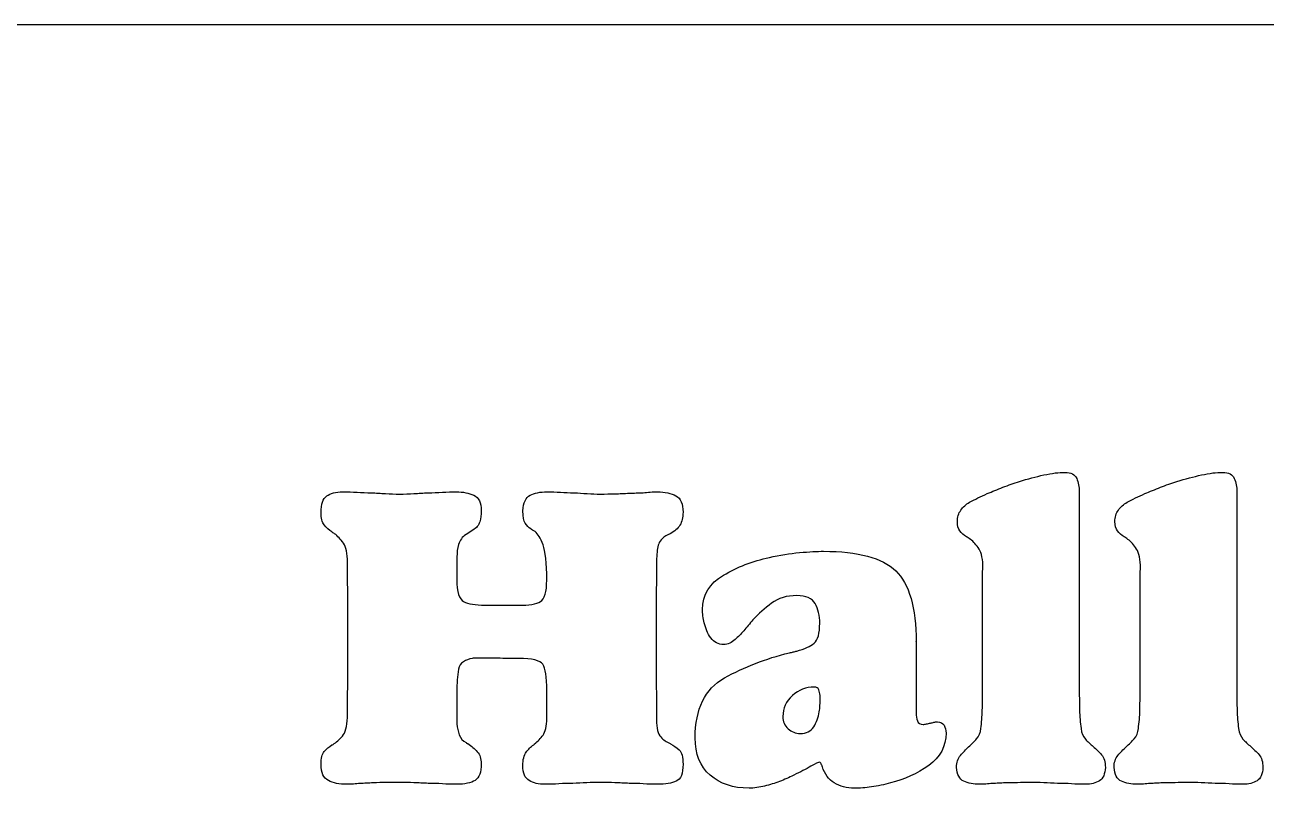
# Model space of a CAD drawing. Extents: x 1489 to 1914, y 371 to 1329.
# Drawn here: x 1540.2 to 1597.4, y 1067 to 1102.2 of the extents above; entities that cross this region are included whole.
import ezdxf

# ---------------------------------------------------------------- set-up
doc = ezdxf.new("R2010")
doc.units = 0
doc.layers.add('G0101', color=7, linetype='CONTINUOUS')

msp = doc.modelspace()

# ---------------------------------------------------------------- linework, layer by layer
at = {"layer": 'G0101', "color": 1}
msp.add_lwpolyline([(1650.636559, 1102.153572), (1517.495562, 1102.153572)], dxfattribs=at)
at = {"layer": 'G0101', "color": 4}
for points in [[(1588.81526, 1080.622073), (1588.81526, 1071.453073)], [(1596.07506, 1080.622073), (1596.07506, 1071.453073)], [(1560.875561, 1078.861973), (1560.555561, 1078.661973)], [(1555.115561, 1075.201973), (1555.095561, 1077.361973)], [(1560.135561, 1077.621973), (1560.135561, 1077.571973), (1560.135561, 1077.521973), (1560.135561, 1076.581973)], [(1569.335561, 1077.543973), (1569.335561, 1077.442973), (1569.335561, 1077.341973), (1569.315561, 1075.201973), (1569.315561, 1072.561973), (1569.335561, 1070.401973), (1569.335561, 1070.121973)], [(1584.35526, 1071.450073), (1584.35526, 1076.902073), (1584.37526, 1077.102073)], [(1591.61506, 1071.450073), (1591.61506, 1076.902073), (1591.63506, 1077.102073)], [(1561.435561, 1075.401973), (1562.975561, 1075.401973)], [(1555.095561, 1070.381973), (1555.115561, 1072.561973), (1555.115561, 1075.201973)], [(1581.29536, 1073.721873), (1581.29536, 1070.721873), (1581.29536, 1070.441873)], [(1581.29536, 1073.701873), (1581.29536, 1073.721873)], [(1562.015561, 1072.961973), (1561.535561, 1072.961973), (1561.055561, 1072.961973), (1560.945561, 1072.961973)], [(1562.975561, 1072.941973), (1562.495561, 1072.941973)], [(1560.135561, 1071.441973), (1560.135561, 1070.221973), (1560.135561, 1070.061973), (1560.135561, 1069.921973)], [(1564.275561, 1070.181973), (1564.275561, 1071.461973)], [(1584.35526, 1071.430073), (1584.35526, 1071.450073)], [(1591.61506, 1071.430073), (1591.61506, 1071.450073)], [(1576.875361, 1071.081873), (1576.875361, 1071.181873), (1576.875361, 1071.241873)], [(1576.875361, 1071.061873), (1576.875361, 1071.081873)], [(1554.435561, 1068.981973), (1554.475561, 1069.021973)], [(1569.955561, 1069.021973), (1569.975561, 1069.001973)], [(1557.495561, 1067.221973), (1556.885561, 1067.221973)]]:
    msp.add_lwpolyline(points, dxfattribs=at)
for points in [[(1585.29526, 1080.832073), (1585.54826, 1080.932073), (1585.80226, 1081.022073), (1586.05526, 1081.102073)], [(1586.05526, 1081.102073), (1586.44126, 1081.222073), (1586.81826, 1081.322073), (1587.18526, 1081.402073)], [(1587.18526, 1081.402073), (1587.55226, 1081.482073), (1587.87526, 1081.522073), (1588.15526, 1081.522073)], [(1588.15526, 1081.522073), (1588.43526, 1081.522073), (1588.61526, 1081.429073), (1588.69526, 1081.242073)], [(1588.69526, 1081.242073), (1588.77526, 1081.055073), (1588.81526, 1080.848073), (1588.81526, 1080.622073)], [(1592.55506, 1080.832073), (1592.80806, 1080.932073), (1593.06206, 1081.022073), (1593.31506, 1081.102073)], [(1593.31506, 1081.102073), (1593.70106, 1081.222073), (1594.07806, 1081.322073), (1594.44506, 1081.402073)], [(1594.44506, 1081.402073), (1594.81206, 1081.482073), (1595.13506, 1081.522073), (1595.41506, 1081.522073)], [(1595.41506, 1081.522073), (1595.69506, 1081.522073), (1595.87506, 1081.429073), (1595.95506, 1081.242073)], [(1595.95506, 1081.242073), (1596.03506, 1081.055073), (1596.07506, 1080.848073), (1596.07506, 1080.622073)], [(1554.135561, 1080.431973), (1554.308561, 1080.557973), (1554.555561, 1080.621973), (1554.875561, 1080.621973)], [(1554.875561, 1080.621973), (1555.101561, 1080.621973), (1555.322561, 1080.614973), (1555.535561, 1080.601973)], [(1555.535561, 1080.601973), (1555.748561, 1080.588973), (1555.968561, 1080.581973), (1556.195561, 1080.581973)], [(1556.195561, 1080.581973), (1556.408561, 1080.568973), (1556.625561, 1080.554973), (1556.845561, 1080.541973)], [(1556.845561, 1080.541973), (1557.065561, 1080.528973), (1557.282561, 1080.521973), (1557.495561, 1080.521973)], [(1557.495561, 1080.521973), (1557.721561, 1080.521973), (1557.942561, 1080.528973), (1558.155561, 1080.541973)], [(1558.155561, 1080.541973), (1558.368561, 1080.554973), (1558.588561, 1080.568973), (1558.815561, 1080.581973)], [(1558.815561, 1080.581973), (1559.028561, 1080.581973), (1559.245561, 1080.588973), (1559.465561, 1080.601973)], [(1559.465561, 1080.601973), (1559.685561, 1080.614973), (1559.902561, 1080.621973), (1560.115561, 1080.621973)], [(1560.115561, 1080.621973), (1560.422561, 1080.621973), (1560.688561, 1080.571973), (1560.915561, 1080.471973)], [(1563.505561, 1080.471973), (1563.698561, 1080.571973), (1563.962561, 1080.621973), (1564.295561, 1080.621973)], [(1564.295561, 1080.621973), (1564.495561, 1080.621973), (1564.698561, 1080.614973), (1564.905561, 1080.601973)], [(1564.905561, 1080.601973), (1565.112561, 1080.588973), (1565.322561, 1080.581973), (1565.535561, 1080.581973)], [(1565.535561, 1080.581973), (1565.735561, 1080.568973), (1565.938561, 1080.554973), (1566.145561, 1080.541973)], [(1566.145561, 1080.541973), (1566.351561, 1080.528973), (1566.555561, 1080.521973), (1566.755561, 1080.521973)], [(1566.755561, 1080.521973), (1566.982561, 1080.521973), (1567.201561, 1080.524973), (1567.415561, 1080.531973)], [(1567.415561, 1080.531973), (1567.628561, 1080.537973), (1567.848561, 1080.548973), (1568.075561, 1080.561973)], [(1568.075561, 1080.561973), (1568.181561, 1080.561973), (1568.288561, 1080.564973), (1568.395561, 1080.571973)], [(1568.395561, 1080.571973), (1568.502561, 1080.577973), (1568.608561, 1080.581973), (1568.715561, 1080.581973)], [(1568.715561, 1080.581973), (1568.822561, 1080.594973), (1568.931561, 1080.604973), (1569.045561, 1080.611973)], [(1569.045561, 1080.611973), (1569.158561, 1080.618973), (1569.268561, 1080.621973), (1569.375561, 1080.621973)], [(1569.375561, 1080.621973), (1569.721561, 1080.621973), (1570.005561, 1080.561973), (1570.225561, 1080.441973)], [(1584.14526, 1080.342073), (1584.28526, 1080.408073), (1584.42826, 1080.475073), (1584.57526, 1080.542073)], [(1584.57526, 1080.542073), (1584.80226, 1080.635073), (1585.04226, 1080.732073), (1585.29526, 1080.832073)], [(1591.40506, 1080.342073), (1591.54506, 1080.408073), (1591.68806, 1080.475073), (1591.83506, 1080.542073)], [(1591.83506, 1080.542073), (1592.06206, 1080.635073), (1592.30206, 1080.732073), (1592.55506, 1080.832073)], [(1553.875561, 1079.681973), (1553.875561, 1080.054973), (1553.962561, 1080.304973), (1554.135561, 1080.431973)], [(1560.915561, 1080.471973), (1561.141561, 1080.371973), (1561.255561, 1080.128973), (1561.255561, 1079.741973)], [(1563.175561, 1079.741973), (1563.201561, 1080.128973), (1563.312561, 1080.371973), (1563.505561, 1080.471973)], [(1570.225561, 1080.441973), (1570.445561, 1080.321973), (1570.555561, 1080.068973), (1570.555561, 1079.681973)], [(1583.35526, 1079.780073), (1583.46126, 1079.927073), (1583.59526, 1080.048073), (1583.75526, 1080.142073)], [(1583.75526, 1080.142073), (1583.87526, 1080.208073), (1584.00526, 1080.275073), (1584.14526, 1080.342073)], [(1590.61506, 1079.780073), (1590.72106, 1079.927073), (1590.85506, 1080.048073), (1591.01506, 1080.142073)], [(1591.01506, 1080.142073), (1591.13506, 1080.208073), (1591.26506, 1080.275073), (1591.40506, 1080.342073)], [(1554.025561, 1079.096973), (1553.925561, 1079.217973), (1553.875561, 1079.412973), (1553.875561, 1079.681973)], [(1561.255561, 1079.741973), (1561.255561, 1079.563973), (1561.232561, 1079.396973), (1561.185561, 1079.240973)], [(1563.285561, 1079.176973), (1563.212561, 1079.283973), (1563.175561, 1079.472973), (1563.175561, 1079.741973)], [(1570.555561, 1079.681973), (1570.555561, 1079.439973), (1570.508561, 1079.241973), (1570.415561, 1079.086973)], [(1583.19526, 1079.256073), (1583.19526, 1079.457073), (1583.24826, 1079.632073), (1583.35526, 1079.780073)], [(1590.45506, 1079.256073), (1590.45506, 1079.457073), (1590.50806, 1079.632073), (1590.61506, 1079.780073)], [(1554.375561, 1078.773973), (1554.241561, 1078.868973), (1554.125561, 1078.975973), (1554.025561, 1079.096973)], [(1554.425561, 1078.733973), (1554.405561, 1078.746973), (1554.388561, 1078.760973), (1554.375561, 1078.773973)], [(1561.185561, 1079.240973), (1561.138561, 1079.082973), (1561.035561, 1078.956973), (1560.875561, 1078.861973)], [(1563.535561, 1078.913973), (1563.442561, 1078.981973), (1563.358561, 1079.068973), (1563.285561, 1079.176973)], [(1563.625561, 1078.863973), (1563.592561, 1078.883973), (1563.562561, 1078.900973), (1563.535561, 1078.913973)], [(1563.735561, 1078.792973), (1563.695561, 1078.819973), (1563.658561, 1078.843973), (1563.625561, 1078.863973)], [(1564.105561, 1078.187973), (1563.991561, 1078.483973), (1563.868561, 1078.684973), (1563.735561, 1078.792973)], [(1570.415561, 1079.086973), (1570.322561, 1078.931973), (1570.168561, 1078.800973), (1569.955561, 1078.693973)], [(1583.31526, 1078.823073), (1583.23526, 1078.924073), (1583.19526, 1079.068073), (1583.19526, 1079.256073)], [(1583.61526, 1078.552073), (1583.49526, 1078.632073), (1583.39526, 1078.722073), (1583.31526, 1078.823073)], [(1590.57506, 1078.823073), (1590.49506, 1078.924073), (1590.45506, 1079.068073), (1590.45506, 1079.256073)], [(1590.87506, 1078.552073), (1590.75506, 1078.632073), (1590.65506, 1078.722073), (1590.57506, 1078.823073)], [(1554.495561, 1078.693973), (1554.468561, 1078.706973), (1554.445561, 1078.719973), (1554.425561, 1078.733973)], [(1554.905561, 1078.259973), (1554.778561, 1078.440973), (1554.641561, 1078.585973), (1554.495561, 1078.693973)], [(1555.095561, 1077.361973), (1555.095561, 1077.778973), (1555.032561, 1078.077973), (1554.905561, 1078.259973)], [(1560.215561, 1078.201973), (1560.161561, 1078.014973), (1560.135561, 1077.821973), (1560.135561, 1077.621973)], [(1560.555561, 1078.661973), (1560.382561, 1078.541973), (1560.268561, 1078.388973), (1560.215561, 1078.201973)], [(1569.435561, 1078.228973), (1569.382561, 1078.054973), (1569.348561, 1077.825973), (1569.335561, 1077.543973)], [(1569.955561, 1078.693973), (1569.661561, 1078.558973), (1569.488561, 1078.403973), (1569.435561, 1078.228973)], [(1583.69526, 1078.501073), (1583.66826, 1078.521073), (1583.64226, 1078.538073), (1583.61526, 1078.552073)], [(1583.79526, 1078.431073), (1583.75526, 1078.458073), (1583.72226, 1078.481073), (1583.69526, 1078.501073)], [(1584.19526, 1077.988073), (1584.07526, 1078.176073), (1583.94126, 1078.323073), (1583.79526, 1078.431073)], [(1590.95506, 1078.501073), (1590.92806, 1078.521073), (1590.90206, 1078.538073), (1590.87506, 1078.552073)], [(1591.05506, 1078.431073), (1591.01506, 1078.458073), (1590.98206, 1078.481073), (1590.95506, 1078.501073)], [(1591.45506, 1077.988073), (1591.33506, 1078.176073), (1591.20106, 1078.323073), (1591.05506, 1078.431073)], [(1564.275561, 1076.552973), (1564.275561, 1077.346973), (1564.218561, 1077.890973), (1564.105561, 1078.187973)], [(1574.535361, 1077.601873), (1575.015361, 1077.707873), (1575.478361, 1077.781873), (1575.925361, 1077.821873)], [(1575.925361, 1077.821873), (1576.372361, 1077.861873), (1576.742361, 1077.881873), (1577.035361, 1077.881873)], [(1577.035361, 1077.881873), (1578.622361, 1077.881873), (1579.728361, 1077.581873), (1580.35536, 1076.981873)], [(1584.37526, 1077.102073), (1584.37526, 1077.505073), (1584.31526, 1077.800073), (1584.19526, 1077.988073)], [(1591.63506, 1077.102073), (1591.63506, 1077.505073), (1591.57506, 1077.800073), (1591.45506, 1077.988073)], [(1572.415361, 1076.781873), (1573.055361, 1077.154873), (1573.762361, 1077.428873), (1574.535361, 1077.601873)], [(1560.135561, 1076.581973), (1560.135561, 1076.008973), (1560.238561, 1075.668973), (1560.445561, 1075.561973)], [(1563.985561, 1075.563973), (1564.178561, 1075.683973), (1564.275561, 1076.013973), (1564.275561, 1076.552973)], [(1571.455361, 1075.201873), (1571.455361, 1075.881873), (1571.775361, 1076.408873), (1572.415361, 1076.781873)], [(1580.35536, 1076.981873), (1580.98136, 1076.381873), (1581.29536, 1075.288873), (1581.29536, 1073.701873)], [(1560.445561, 1075.561973), (1560.652561, 1075.454973), (1560.982561, 1075.401973), (1561.435561, 1075.401973)], [(1562.975561, 1075.401973), (1563.455561, 1075.388973), (1563.792561, 1075.441973), (1563.985561, 1075.563973)], [(1574.635361, 1075.491873), (1574.315361, 1075.258873), (1574.028361, 1075.001873), (1573.775361, 1074.721873)], [(1575.795361, 1075.841873), (1575.341361, 1075.841873), (1574.955361, 1075.724873), (1574.635361, 1075.491873)], [(1576.645361, 1075.471873), (1576.505361, 1075.718873), (1576.222361, 1075.841873), (1575.795361, 1075.841873)], [(1576.855361, 1074.561873), (1576.855361, 1074.921873), (1576.785361, 1075.224873), (1576.645361, 1075.471873)], [(1571.475361, 1074.901873), (1571.461361, 1075.008873), (1571.455361, 1075.108873), (1571.455361, 1075.201873)], [(1571.535361, 1074.581873), (1571.508361, 1074.688873), (1571.488361, 1074.794873), (1571.475361, 1074.901873)], [(1571.835361, 1073.891873), (1571.688361, 1074.098873), (1571.588361, 1074.328873), (1571.535361, 1074.581873)], [(1573.355361, 1074.221873), (1573.222361, 1074.061873), (1573.088361, 1073.928873), (1572.955361, 1073.821873)], [(1573.775361, 1074.721873), (1573.628361, 1074.548873), (1573.488361, 1074.381873), (1573.355361, 1074.221873)], [(1576.595361, 1073.641873), (1576.768361, 1073.788873), (1576.855361, 1074.094873), (1576.855361, 1074.561873)], [(1572.435361, 1073.581873), (1572.182361, 1073.581873), (1571.981361, 1073.684873), (1571.835361, 1073.891873)], [(1572.705361, 1073.641873), (1572.618361, 1073.601873), (1572.528361, 1073.581873), (1572.435361, 1073.581873)], [(1572.955361, 1073.821873), (1572.875361, 1073.741873), (1572.792361, 1073.681873), (1572.705361, 1073.641873)], [(1575.795361, 1073.281873), (1576.155361, 1073.374873), (1576.421361, 1073.494873), (1576.595361, 1073.641873)], [(1572.465361, 1072.041873), (1573.365361, 1072.548873), (1574.361361, 1072.934873), (1575.455361, 1073.201873)], [(1575.455361, 1073.201873), (1575.521361, 1073.214873), (1575.582361, 1073.227873), (1575.635361, 1073.241873)], [(1575.635361, 1073.241873), (1575.688361, 1073.254873), (1575.742361, 1073.268873), (1575.795361, 1073.281873)], [(1560.435561, 1072.791973), (1560.315561, 1072.718973), (1560.241561, 1072.601973), (1560.215561, 1072.441973)], [(1560.835561, 1072.941973), (1560.688561, 1072.914973), (1560.555561, 1072.864973), (1560.435561, 1072.791973)], [(1560.945561, 1072.961973), (1560.911561, 1072.961973), (1560.875561, 1072.954973), (1560.835561, 1072.941973)], [(1562.495561, 1072.941973), (1562.335561, 1072.941973), (1562.175561, 1072.948973), (1562.015561, 1072.961973)], [(1564.095561, 1072.671973), (1563.975561, 1072.851973), (1563.601561, 1072.941973), (1562.975561, 1072.941973)], [(1564.275561, 1071.461973), (1564.275561, 1072.088973), (1564.215561, 1072.491973), (1564.095561, 1072.671973)], [(1560.155561, 1071.951973), (1560.141561, 1071.784973), (1560.135561, 1071.614973), (1560.135561, 1071.441973)], [(1560.215561, 1072.441973), (1560.188561, 1072.281973), (1560.168561, 1072.118973), (1560.155561, 1071.951973)], [(1571.115361, 1069.281873), (1571.115361, 1070.614873), (1571.565361, 1071.534873), (1572.465361, 1072.041873)], [(1576.595361, 1071.621873), (1576.222361, 1071.621873), (1575.888361, 1071.491873), (1575.595361, 1071.231873)], [(1576.815361, 1071.501873), (1576.788361, 1071.581873), (1576.715361, 1071.621873), (1576.595361, 1071.621873)], [(1576.875361, 1071.241873), (1576.861361, 1071.334873), (1576.841361, 1071.421873), (1576.815361, 1071.501873)], [(1584.34526, 1070.558073), (1584.35226, 1070.845073), (1584.35526, 1071.136073), (1584.35526, 1071.430073)], [(1588.81526, 1071.453073), (1588.81526, 1071.145073), (1588.81826, 1070.847073), (1588.82526, 1070.560073)], [(1591.60506, 1070.558073), (1591.61206, 1070.845073), (1591.61506, 1071.136073), (1591.61506, 1071.430073)], [(1596.07506, 1071.453073), (1596.07506, 1071.145073), (1596.07806, 1070.847073), (1596.08506, 1070.560073)], [(1575.595361, 1071.231873), (1575.302361, 1070.971873), (1575.155361, 1070.648873), (1575.155361, 1070.261873)], [(1576.835361, 1070.481873), (1576.848361, 1070.574873), (1576.858361, 1070.674873), (1576.865361, 1070.781873)], [(1576.865361, 1070.781873), (1576.872361, 1070.888873), (1576.875361, 1070.981873), (1576.875361, 1071.061873)], [(1554.905561, 1069.431973), (1555.032561, 1069.611973), (1555.095561, 1069.928973), (1555.095561, 1070.381973)], [(1575.155361, 1070.261873), (1575.155361, 1070.034873), (1575.235361, 1069.848873), (1575.395361, 1069.701873)], [(1576.575361, 1069.791873), (1576.708361, 1069.998873), (1576.795361, 1070.227873), (1576.835361, 1070.481873)], [(1581.29536, 1070.441873), (1581.29536, 1070.294873), (1581.31536, 1070.168873), (1581.35536, 1070.061873)], [(1584.27526, 1069.706073), (1584.31526, 1069.987073), (1584.33826, 1070.270073), (1584.34526, 1070.558073)], [(1588.82526, 1070.560073), (1588.83226, 1070.273073), (1588.85526, 1069.988073), (1588.89526, 1069.708073)], [(1591.53506, 1069.706073), (1591.57506, 1069.987073), (1591.59806, 1070.270073), (1591.60506, 1070.558073)], [(1596.08506, 1070.560073), (1596.09206, 1070.273073), (1596.11506, 1069.988073), (1596.15506, 1069.708073)], [(1560.135561, 1069.921973), (1560.148561, 1069.747973), (1560.185561, 1069.581973), (1560.245561, 1069.421973)], [(1564.105561, 1069.411973), (1564.218561, 1069.564973), (1564.275561, 1069.821973), (1564.275561, 1070.181973)], [(1569.335561, 1070.121973), (1569.335561, 1069.721973), (1569.398561, 1069.454973), (1569.525561, 1069.321973)], [(1575.395361, 1069.701873), (1575.555361, 1069.554873), (1575.742361, 1069.481873), (1575.955361, 1069.481873)], [(1575.955361, 1069.481873), (1576.235361, 1069.481873), (1576.441361, 1069.584873), (1576.575361, 1069.791873)], [(1581.35536, 1070.061873), (1581.39536, 1069.954873), (1581.48136, 1069.901873), (1581.61536, 1069.901873)], [(1581.61536, 1069.901873), (1581.66836, 1069.901873), (1581.72236, 1069.908873), (1581.77536, 1069.921873)], [(1581.77536, 1069.921873), (1581.82836, 1069.934873), (1581.88836, 1069.948873), (1581.95536, 1069.961873)], [(1581.95536, 1069.961873), (1582.00836, 1069.974873), (1582.06236, 1069.988873), (1582.11536, 1070.001873)], [(1582.11536, 1070.001873), (1582.16836, 1070.014873), (1582.22236, 1070.021873), (1582.27536, 1070.021873)], [(1582.27536, 1070.021873), (1582.42136, 1070.021873), (1582.52536, 1069.968873), (1582.58536, 1069.861873)], [(1582.58536, 1069.861873), (1582.64536, 1069.754873), (1582.67536, 1069.634873), (1582.67536, 1069.501873)], [(1584.08526, 1069.235073), (1584.19826, 1069.362073), (1584.26226, 1069.519073), (1584.27526, 1069.706073)], [(1588.89526, 1069.708073), (1588.92126, 1069.507073), (1588.98826, 1069.346073), (1589.09526, 1069.226073)], [(1591.34506, 1069.235073), (1591.45806, 1069.362073), (1591.52206, 1069.519073), (1591.53506, 1069.706073)], [(1596.15506, 1069.708073), (1596.18106, 1069.507073), (1596.24806, 1069.346073), (1596.35506, 1069.226073)], [(1554.475561, 1069.021973), (1554.635561, 1069.114973), (1554.778561, 1069.251973), (1554.905561, 1069.431973)], [(1560.245561, 1069.421973), (1560.305561, 1069.261973), (1560.408561, 1069.141973), (1560.555561, 1069.061973)], [(1560.555561, 1069.061973), (1560.568561, 1069.048973), (1560.582561, 1069.037973), (1560.595561, 1069.031973)], [(1563.715561, 1069.001973), (1563.862561, 1069.121973), (1563.991561, 1069.258973), (1564.105561, 1069.411973)], [(1569.525561, 1069.321973), (1569.652561, 1069.188973), (1569.795561, 1069.088973), (1569.955561, 1069.021973)], [(1571.805361, 1067.561873), (1571.345361, 1067.961873), (1571.115361, 1068.534873), (1571.115361, 1069.281873)], [(1582.67536, 1069.501873), (1582.67536, 1068.888873), (1582.40836, 1068.391873), (1581.87536, 1068.011873)], [(1583.71526, 1068.864073), (1583.84826, 1068.984073), (1583.97226, 1069.108073), (1584.08526, 1069.235073)], [(1589.09526, 1069.226073), (1589.20226, 1069.105073), (1589.32226, 1068.992073), (1589.45526, 1068.885073)], [(1590.97506, 1068.864073), (1591.10806, 1068.984073), (1591.23206, 1069.108073), (1591.34506, 1069.235073)], [(1596.35506, 1069.226073), (1596.46206, 1069.105073), (1596.58206, 1068.992073), (1596.71506, 1068.885073)], [(1553.875561, 1068.061973), (1553.875561, 1068.341973), (1553.925561, 1068.537973), (1554.025561, 1068.651973)], [(1554.025561, 1068.651973), (1554.125561, 1068.764973), (1554.241561, 1068.868973), (1554.375561, 1068.961973)], [(1554.375561, 1068.961973), (1554.402561, 1068.961973), (1554.422561, 1068.968973), (1554.435561, 1068.981973)], [(1560.595561, 1069.031973), (1560.608561, 1069.024973), (1560.621561, 1069.021973), (1560.635561, 1069.021973)], [(1560.635561, 1069.021973), (1560.808561, 1068.901973), (1560.955561, 1068.774973), (1561.075561, 1068.641973)], [(1561.075561, 1068.641973), (1561.195561, 1068.508973), (1561.255561, 1068.321973), (1561.255561, 1068.081973)], [(1563.175561, 1068.001973), (1563.175561, 1068.281973), (1563.225561, 1068.488973), (1563.325561, 1068.621973)], [(1563.325561, 1068.621973), (1563.425561, 1068.754973), (1563.542561, 1068.868973), (1563.675561, 1068.961973)], [(1563.675561, 1068.961973), (1563.688561, 1068.974973), (1563.701561, 1068.988973), (1563.715561, 1069.001973)], [(1569.975561, 1069.001973), (1570.121561, 1068.934973), (1570.255561, 1068.844973), (1570.375561, 1068.731973)], [(1570.375561, 1068.731973), (1570.495561, 1068.618973), (1570.555561, 1068.394973), (1570.555561, 1068.061973)], [(1583.15526, 1067.922073), (1583.15526, 1068.149073), (1583.21526, 1068.333073), (1583.33526, 1068.473073)], [(1583.33526, 1068.473073), (1583.45526, 1068.613073), (1583.58226, 1068.743073), (1583.71526, 1068.864073)], [(1589.45526, 1068.885073), (1589.58826, 1068.764073), (1589.71526, 1068.637073), (1589.83526, 1068.504073)], [(1589.83526, 1068.504073), (1589.95526, 1068.370073), (1590.01526, 1068.176073), (1590.01526, 1067.922073)], [(1590.41506, 1067.922073), (1590.41506, 1068.149073), (1590.47506, 1068.333073), (1590.59506, 1068.473073)], [(1590.59506, 1068.473073), (1590.71506, 1068.613073), (1590.84206, 1068.743073), (1590.97506, 1068.864073)], [(1596.71506, 1068.885073), (1596.84806, 1068.764073), (1596.97506, 1068.637073), (1597.09506, 1068.504073)], [(1597.09506, 1068.504073), (1597.21506, 1068.370073), (1597.27506, 1068.176073), (1597.27506, 1067.922073)], [(1554.215561, 1067.311973), (1553.988561, 1067.424973), (1553.875561, 1067.674973), (1553.875561, 1068.061973)], [(1561.255561, 1068.081973), (1561.255561, 1067.694973), (1561.161561, 1067.441973), (1560.975561, 1067.321973)], [(1563.465561, 1067.311973), (1563.272561, 1067.424973), (1563.175561, 1067.654973), (1563.175561, 1068.001973)], [(1570.555561, 1068.061973), (1570.555561, 1067.634973), (1570.451561, 1067.374973), (1570.245561, 1067.281973)], [(1576.445361, 1067.971873), (1576.225361, 1067.844873), (1575.961361, 1067.707873), (1575.655361, 1067.561873)], [(1576.855361, 1068.161873), (1576.802361, 1068.161873), (1576.665361, 1068.098873), (1576.445361, 1067.971873)], [(1576.905361, 1068.121873), (1576.885361, 1068.148873), (1576.868361, 1068.161873), (1576.855361, 1068.161873)], [(1576.935361, 1068.041873), (1576.935361, 1068.068873), (1576.925361, 1068.094873), (1576.905361, 1068.121873)], [(1576.965361, 1067.991873), (1576.958361, 1068.011873), (1576.948361, 1068.028873), (1576.935361, 1068.041873)], [(1576.975361, 1067.941873), (1576.975361, 1067.954873), (1576.972361, 1067.971873), (1576.965361, 1067.991873)], [(1577.525361, 1067.201873), (1577.265361, 1067.361873), (1577.082361, 1067.608873), (1576.975361, 1067.941873)], [(1581.87536, 1068.011873), (1581.34136, 1067.631873), (1580.75536, 1067.361873), (1580.11536, 1067.201873)], [(1583.49526, 1067.282073), (1583.29526, 1067.375073), (1583.18226, 1067.589073), (1583.15526, 1067.922073)], [(1590.01526, 1067.922073), (1590.00126, 1067.615073), (1589.91226, 1067.408073), (1589.74526, 1067.302073)], [(1590.75506, 1067.282073), (1590.55506, 1067.375073), (1590.44206, 1067.589073), (1590.41506, 1067.922073)], [(1597.27506, 1067.922073), (1597.26106, 1067.615073), (1597.17206, 1067.408073), (1597.00506, 1067.302073)], [(1573.595361, 1066.961873), (1572.861361, 1066.961873), (1572.265361, 1067.161873), (1571.805361, 1067.561873)], [(1575.655361, 1067.561873), (1575.441361, 1067.454873), (1575.225361, 1067.358873), (1575.005361, 1067.271873)], [(1555.055561, 1067.141973), (1554.721561, 1067.141973), (1554.442561, 1067.198973), (1554.215561, 1067.311973)], [(1555.365561, 1067.151973), (1555.265561, 1067.144973), (1555.161561, 1067.141973), (1555.055561, 1067.141973)], [(1555.675561, 1067.181973), (1555.568561, 1067.168973), (1555.465561, 1067.158973), (1555.365561, 1067.151973)], [(1555.965561, 1067.191973), (1555.865561, 1067.184973), (1555.768561, 1067.181973), (1555.675561, 1067.181973)], [(1556.275561, 1067.201973), (1556.168561, 1067.201973), (1556.065561, 1067.198973), (1555.965561, 1067.191973)], [(1556.885561, 1067.221973), (1556.678561, 1067.221973), (1556.475561, 1067.215973), (1556.275561, 1067.201973)], [(1558.155561, 1067.211973), (1557.942561, 1067.218973), (1557.721561, 1067.221973), (1557.495561, 1067.221973)], [(1558.815561, 1067.181973), (1558.588561, 1067.195973), (1558.368561, 1067.204973), (1558.155561, 1067.211973)], [(1559.465561, 1067.161973), (1559.245561, 1067.175973), (1559.028561, 1067.181973), (1558.815561, 1067.181973)], [(1560.115561, 1067.141973), (1559.902561, 1067.141973), (1559.685561, 1067.148973), (1559.465561, 1067.161973)], [(1560.975561, 1067.321973), (1560.788561, 1067.201973), (1560.502561, 1067.141973), (1560.115561, 1067.141973)], [(1564.195561, 1067.141973), (1563.902561, 1067.141973), (1563.658561, 1067.198973), (1563.465561, 1067.311973)], [(1564.835561, 1067.161973), (1564.621561, 1067.148973), (1564.408561, 1067.141973), (1564.195561, 1067.141973)], [(1565.475561, 1067.181973), (1565.261561, 1067.181973), (1565.048561, 1067.175973), (1564.835561, 1067.161973)], [(1566.115561, 1067.211973), (1565.902561, 1067.204973), (1565.688561, 1067.195973), (1565.475561, 1067.181973)], [(1566.755561, 1067.221973), (1566.542561, 1067.221973), (1566.328561, 1067.218973), (1566.115561, 1067.211973)], [(1567.415561, 1067.211973), (1567.201561, 1067.218973), (1566.982561, 1067.221973), (1566.755561, 1067.221973)], [(1568.075561, 1067.181973), (1567.848561, 1067.195973), (1567.628561, 1067.204973), (1567.415561, 1067.211973)], [(1568.725561, 1067.161973), (1568.505561, 1067.175973), (1568.288561, 1067.181973), (1568.075561, 1067.181973)], [(1569.375561, 1067.141973), (1569.161561, 1067.141973), (1568.945561, 1067.148973), (1568.725561, 1067.161973)], [(1570.245561, 1067.281973), (1570.038561, 1067.188973), (1569.748561, 1067.141973), (1569.375561, 1067.141973)], [(1573.955361, 1066.991873), (1573.835361, 1066.971873), (1573.715361, 1066.961873), (1573.595361, 1066.961873)], [(1574.315361, 1067.061873), (1574.195361, 1067.035873), (1574.075361, 1067.011873), (1573.955361, 1066.991873)], [(1575.005361, 1067.271873), (1574.785361, 1067.185873), (1574.555361, 1067.115873), (1574.315361, 1067.061873)], [(1578.455361, 1066.961873), (1578.095361, 1066.961873), (1577.785361, 1067.041873), (1577.525361, 1067.201873)], [(1579.245361, 1067.021873), (1578.958361, 1066.981873), (1578.695361, 1066.961873), (1578.455361, 1066.961873)], [(1580.11536, 1067.201873), (1579.821361, 1067.121873), (1579.532361, 1067.061873), (1579.245361, 1067.021873)], [(1584.23526, 1067.142073), (1583.94126, 1067.142073), (1583.69526, 1067.189073), (1583.49526, 1067.282073)], [(1584.51526, 1067.152073), (1584.42126, 1067.145073), (1584.32826, 1067.142073), (1584.23526, 1067.142073)], [(1584.81526, 1067.182073), (1584.70826, 1067.169073), (1584.60826, 1067.159073), (1584.51526, 1067.152073)], [(1585.09526, 1067.192073), (1585.00126, 1067.185073), (1584.90826, 1067.182073), (1584.81526, 1067.182073)], [(1585.39526, 1067.202073), (1585.28826, 1067.202073), (1585.18826, 1067.199073), (1585.09526, 1067.192073)], [(1585.96526, 1067.212073), (1585.77226, 1067.205073), (1585.58226, 1067.202073), (1585.39526, 1067.202073)], [(1586.53526, 1067.222073), (1586.34826, 1067.222073), (1586.15826, 1067.219073), (1585.96526, 1067.212073)], [(1587.17526, 1067.212073), (1586.96126, 1067.219073), (1586.74826, 1067.222073), (1586.53526, 1067.222073)], [(1587.81526, 1067.182073), (1587.60226, 1067.196073), (1587.38826, 1067.205073), (1587.17526, 1067.212073)], [(1588.45526, 1067.162073), (1588.24226, 1067.176073), (1588.02826, 1067.182073), (1587.81526, 1067.182073)], [(1589.09526, 1067.142073), (1588.88226, 1067.142073), (1588.66826, 1067.149073), (1588.45526, 1067.162073)], [(1589.74526, 1067.302073), (1589.57826, 1067.196073), (1589.36226, 1067.142073), (1589.09526, 1067.142073)], [(1591.49506, 1067.142073), (1591.20106, 1067.142073), (1590.95506, 1067.189073), (1590.75506, 1067.282073)], [(1591.77506, 1067.152073), (1591.68106, 1067.145073), (1591.58806, 1067.142073), (1591.49506, 1067.142073)], [(1592.07506, 1067.182073), (1591.96806, 1067.169073), (1591.86806, 1067.159073), (1591.77506, 1067.152073)], [(1592.35506, 1067.192073), (1592.26106, 1067.185073), (1592.16806, 1067.182073), (1592.07506, 1067.182073)], [(1592.65506, 1067.202073), (1592.54806, 1067.202073), (1592.44806, 1067.199073), (1592.35506, 1067.192073)], [(1593.22506, 1067.212073), (1593.03206, 1067.205073), (1592.84206, 1067.202073), (1592.65506, 1067.202073)], [(1593.79506, 1067.222073), (1593.60806, 1067.222073), (1593.41806, 1067.219073), (1593.22506, 1067.212073)], [(1594.43506, 1067.212073), (1594.22106, 1067.219073), (1594.00806, 1067.222073), (1593.79506, 1067.222073)], [(1595.07506, 1067.182073), (1594.86206, 1067.196073), (1594.64806, 1067.205073), (1594.43506, 1067.212073)], [(1595.71506, 1067.162073), (1595.50206, 1067.176073), (1595.28806, 1067.182073), (1595.07506, 1067.182073)], [(1596.35506, 1067.142073), (1596.14206, 1067.142073), (1595.92806, 1067.149073), (1595.71506, 1067.162073)], [(1597.00506, 1067.302073), (1596.83806, 1067.196073), (1596.62206, 1067.142073), (1596.35506, 1067.142073)]]:
    msp.add_open_spline(points, degree=3, dxfattribs=at)

doc.saveas('drawing.dxf')
